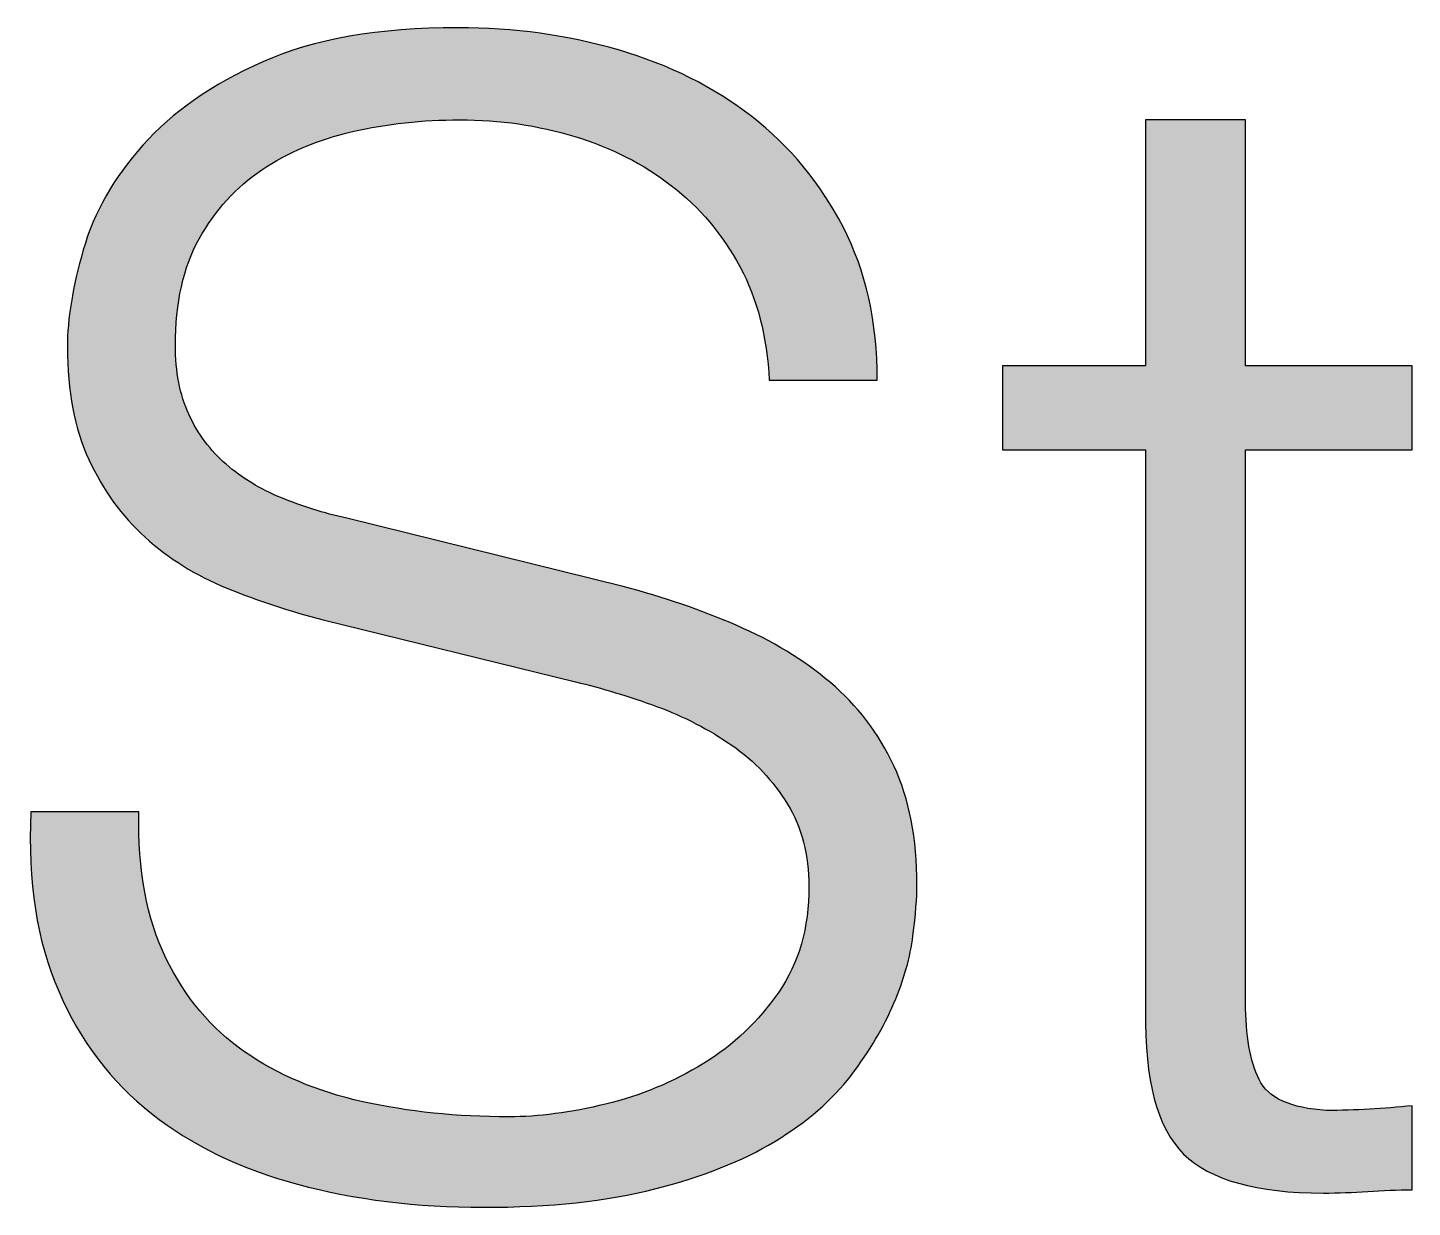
# Paper-space layout 'A3mask (portrait)' of a CAD drawing. Extents: x 0 to 277, y 0 to 394.
# Drawn here: x 201.347 to 203.745, y 39.345 to 41.388 of the extents above; entities that cross this region are included whole.
import ezdxf
from ezdxf.enums import TextEntityAlignment as Align

# ---------------------------------------------------------------- set-up
doc = ezdxf.new("R2010")
doc.units = 0
doc.layers.get('0').update_dxf_attribs({"linetype": 'CONTINUOUS'})
doc.layers.get('Defpoints').update_dxf_attribs({"linetype": 'CONTINUOUS'})
doc.layers.add('JPP_Mask', color=7, linetype='CONTINUOUS')
doc.styles.add('JPP', font='arial.ttf')

# ---------------------------------------------------------------- blocks, each defined once
blk = doc.blocks.new('A3mask (portrait)')
at = {"true_color": 0x004a91}
h = blk.add_hatch(color=154, dxfattribs=at)
edge = h.paths.add_edge_path()
edge.add_spline(control_points=[(202.7732, 39.5729), (202.8053, 39.6152), (202.83, 39.6568), (202.8475, 39.6981)], knot_values=[44, 44, 44, 44, 45, 45, 45, 45], degree=3, periodic=0)
edge.add_spline(control_points=[(202.8475, 39.6981), (202.8649, 39.7393), (202.8759, 39.7783), (202.8805, 39.815)], knot_values=[43, 43, 43, 43, 44, 44, 44, 44], degree=3, periodic=0)
edge.add_spline(control_points=[(202.8805, 39.815), (202.885, 39.8516), (202.8874, 39.8811), (202.8874, 39.903)], knot_values=[42, 42, 42, 42, 43, 43, 43, 43], degree=3, periodic=0)
edge.add_spline(control_points=[(202.8874, 39.903), (202.8874, 39.9837), (202.874, 40.0524), (202.8475, 40.1093)], knot_values=[41, 41, 41, 41, 42, 42, 42, 42], degree=3, periodic=0)
edge.add_spline(control_points=[(202.8475, 40.1093), (202.8208, 40.1662), (202.7842, 40.2143), (202.7375, 40.2537), (202.6907, 40.2932), (202.6366, 40.3261), (202.5752, 40.3527)], knot_values=[39, 39, 39, 39, 40, 40, 40, 41, 41, 41, 41], degree=3, periodic=0)
edge.add_spline(control_points=[(202.5752, 40.3527), (202.5137, 40.3793), (202.4482, 40.4018), (202.3785, 40.42)], knot_values=[38, 38, 38, 38, 39, 39, 39, 39], degree=3, periodic=0)
edge.add_spline(control_points=[(202.3785, 40.42), (202.3785, 40.42), (201.8999, 40.5384), (201.8999, 40.5384), (201.8596, 40.5475), (201.8215, 40.5594), (201.7858, 40.5741)], knot_values=[36, 36, 36, 36, 37, 37, 37, 38, 38, 38, 38], degree=3, periodic=0)
edge.add_spline(control_points=[(201.7858, 40.5741), (201.75, 40.5888), (201.7184, 40.608), (201.6909, 40.6319)], knot_values=[35, 35, 35, 35, 36, 36, 36, 36], degree=3, periodic=0)
edge.add_spline(control_points=[(201.6909, 40.6319), (201.6634, 40.6557), (201.6418, 40.6846), (201.6262, 40.7185), (201.6106, 40.7524), (201.6029, 40.7924), (201.6029, 40.8382)], knot_values=[33, 33, 33, 33, 34, 34, 34, 35, 35, 35, 35], degree=3, periodic=0)
edge.add_spline(control_points=[(201.6029, 40.8382), (201.6029, 40.9115), (201.6166, 40.973), (201.6441, 41.0225)], knot_values=[32, 32, 32, 32, 33, 33, 33, 33], degree=3, periodic=0)
edge.add_spline(control_points=[(201.6441, 41.0225), (201.6716, 41.072), (201.7078, 41.1119), (201.7528, 41.1422)], knot_values=[31, 31, 31, 31, 32, 32, 32, 32], degree=3, periodic=0)
edge.add_spline(control_points=[(201.7528, 41.1422), (201.7977, 41.1724), (201.8499, 41.1943), (201.9095, 41.2082)], knot_values=[30, 30, 30, 30, 31, 31, 31, 31], degree=3, periodic=0)
edge.add_spline(control_points=[(201.9095, 41.2082), (201.9691, 41.2219), (202.031, 41.2287), (202.0952, 41.2287)], knot_values=[29, 29, 29, 29, 30, 30, 30, 30], degree=3, periodic=0)
edge.add_spline(control_points=[(202.0952, 41.2287), (202.1649, 41.2287), (202.2314, 41.2192), (202.2946, 41.1998)], knot_values=[28, 28, 28, 28, 29, 29, 29, 29], degree=3, periodic=0)
edge.add_spline(control_points=[(202.2946, 41.1998), (202.3579, 41.1806), (202.4138, 41.1522), (202.4624, 41.1146)], knot_values=[27, 27, 27, 27, 28, 28, 28, 28], degree=3, periodic=0)
edge.add_spline(control_points=[(202.4624, 41.1146), (202.511, 41.077), (202.5504, 41.0302), (202.5807, 40.9744)], knot_values=[26, 26, 26, 26, 27, 27, 27, 27], degree=3, periodic=0)
edge.add_spline(control_points=[(202.5807, 40.9744), (202.6109, 40.9184), (202.6279, 40.8529), (202.6315, 40.7777)], knot_values=[25, 25, 25, 25, 26, 26, 26, 26], degree=3, periodic=0)
edge.add_spline(control_points=[(202.6315, 40.7777), (202.6315, 40.7777), (202.8186, 40.7777), (202.8186, 40.7777), (202.8186, 40.8784), (202.7989, 40.967), (202.7594, 41.0431), (202.72, 41.1191), (202.6673, 41.1829), (202.6013, 41.2342), (202.5353, 41.2856), (202.4583, 41.3242), (202.3702, 41.3497)], knot_values=[21, 21, 21, 21, 22, 22, 22, 23, 23, 23, 24, 24, 24, 25, 25, 25, 25], degree=3, periodic=0)
edge.add_spline(control_points=[(202.3702, 41.3497), (202.2822, 41.3755), (202.1896, 41.3883), (202.0924, 41.3883)], knot_values=[20, 20, 20, 20, 21, 21, 21, 21], degree=3, periodic=0)
edge.add_spline(control_points=[(202.0924, 41.3883), (201.9549, 41.3883), (201.8421, 41.3686), (201.7542, 41.3292)], knot_values=[19, 19, 19, 19, 20, 20, 20, 20], degree=3, periodic=0)
edge.add_spline(control_points=[(201.7542, 41.3292), (201.6661, 41.2897), (201.5969, 41.2416), (201.5465, 41.1848), (201.496, 41.128), (201.4616, 41.0675), (201.4433, 41.0033)], knot_values=[17, 17, 17, 17, 18, 18, 18, 19, 19, 19, 19], degree=3, periodic=0)
edge.add_spline(control_points=[(201.4433, 41.0033), (201.425, 40.9389), (201.4158, 40.8831), (201.4158, 40.8355)], knot_values=[16, 16, 16, 16, 17, 17, 17, 17], degree=3, periodic=0)
edge.add_spline(control_points=[(201.4158, 40.8355), (201.4158, 40.7584), (201.4282, 40.6933), (201.453, 40.6401)], knot_values=[15, 15, 15, 15, 16, 16, 16, 16], degree=3, periodic=0)
edge.add_spline(control_points=[(201.453, 40.6401), (201.4777, 40.587), (201.5102, 40.542), (201.5506, 40.5054)], knot_values=[14, 14, 14, 14, 15, 15, 15, 15], degree=3, periodic=0)
edge.add_spline(control_points=[(201.5506, 40.5054), (201.5909, 40.4687), (201.6381, 40.4394), (201.6922, 40.4174)], knot_values=[13, 13, 13, 13, 14, 14, 14, 14], degree=3, periodic=0)
edge.add_spline(control_points=[(201.6922, 40.4174), (201.7463, 40.3953), (201.8018, 40.3771), (201.8586, 40.3624)], knot_values=[12, 12, 12, 12, 13, 13, 13, 13], degree=3, periodic=0)
edge.add_spline(control_points=[(201.8586, 40.3624), (201.8586, 40.3624), (202.296, 40.2551), (202.296, 40.2551), (202.3418, 40.244), (202.3885, 40.2298), (202.4363, 40.2125)], knot_values=[10, 10, 10, 10, 11, 11, 11, 12, 12, 12, 12], degree=3, periodic=0)
edge.add_spline(control_points=[(202.4363, 40.2125), (202.4839, 40.1949), (202.5275, 40.1725), (202.5669, 40.1451)], knot_values=[9, 9, 9, 9, 10, 10, 10, 10], degree=3, periodic=0)
edge.add_spline(control_points=[(202.5669, 40.1451), (202.6063, 40.1175), (202.6384, 40.0836), (202.6632, 40.0433)], knot_values=[8, 8, 8, 8, 9, 9, 9, 9], degree=3, periodic=0)
edge.add_spline(control_points=[(202.6632, 40.0433), (202.6879, 40.0029), (202.7003, 39.9553), (202.7003, 39.9003)], knot_values=[7, 7, 7, 7, 8, 8, 8, 8], degree=3, periodic=0)
edge.add_spline(control_points=[(202.7003, 39.9003), (202.7003, 39.8288), (202.6828, 39.7678), (202.648, 39.7173)], knot_values=[6, 6, 6, 6, 7, 7, 7, 7], degree=3, periodic=0)
edge.add_spline(control_points=[(202.648, 39.7173), (202.6132, 39.667), (202.5697, 39.6257), (202.5174, 39.5936), (202.4651, 39.5615), (202.4088, 39.5381), (202.3482, 39.5234)], knot_values=[4, 4, 4, 4, 5, 5, 5, 6, 6, 6, 6], degree=3, periodic=0)
edge.add_spline(control_points=[(202.3482, 39.5234), (202.2877, 39.5087), (202.2318, 39.5014), (202.1805, 39.5014)], knot_values=[3, 3, 3, 3, 4, 4, 4, 4], degree=3, periodic=0)
edge.add_spline(control_points=[(202.1805, 39.5014), (202.0906, 39.5014), (202.0063, 39.5101), (201.9274, 39.5276)], knot_values=[2, 2, 2, 2, 3, 3, 3, 3], degree=3, periodic=0)
edge.add_spline(control_points=[(201.9274, 39.5276), (201.8485, 39.545), (201.7803, 39.5739), (201.7225, 39.6142)], knot_values=[1, 1, 1, 1, 2, 2, 2, 2], degree=3, periodic=0)
edge.add_spline(control_points=[(201.7225, 39.6142), (201.6647, 39.6544), (201.6194, 39.7086), (201.5864, 39.7764)], knot_values=[0, 0, 0, 0, 1, 1, 1, 1], degree=3, periodic=0)
edge.add_spline(control_points=[(201.5864, 39.7764), (201.5534, 39.8443), (201.5377, 39.9287), (201.5396, 40.0295)], knot_values=[53, 53, 53, 53, 54, 54, 54, 54], degree=3, periodic=0)
edge.add_spline(control_points=[(201.5396, 40.0295), (201.5396, 40.0295), (201.3526, 40.0295), (201.3526, 40.0295), (201.347, 39.9085), (201.3631, 39.8049), (201.4007, 39.7188)], knot_values=[51, 51, 51, 51, 52, 52, 52, 53, 53, 53, 53], degree=3, periodic=0)
edge.add_spline(control_points=[(201.4007, 39.7188), (201.4382, 39.6326), (201.4919, 39.562), (201.5616, 39.5069)], knot_values=[50, 50, 50, 50, 51, 51, 51, 51], degree=3, periodic=0)
edge.add_spline(control_points=[(201.5616, 39.5069), (201.6313, 39.4519), (201.7156, 39.4111), (201.8146, 39.3845), (201.9137, 39.358), (202.0209, 39.3446), (202.1364, 39.3446), (202.252, 39.3446), (202.351, 39.3553), (202.4335, 39.3764), (202.516, 39.3974), (202.5852, 39.4248), (202.6412, 39.4587)], knot_values=[46, 46, 46, 46, 47, 47, 47, 48, 48, 48, 49, 49, 49, 50, 50, 50, 50], degree=3, periodic=0)
edge.add_spline(control_points=[(202.6412, 39.4587), (202.6971, 39.4927), (202.7411, 39.5308), (202.7732, 39.5729)], knot_values=[45, 45, 45, 45, 46, 46, 46, 46], degree=3, periodic=0)
h = blk.add_hatch(color=154, dxfattribs=at)
edge = h.paths.add_edge_path()
edge.add_spline(control_points=[(203.7455, 40.7295), (203.7455, 40.766), (203.7455, 40.8024), (203.7455, 40.8024), (203.7455, 40.8024), (203.7274, 40.8024), (203.7003, 40.8024)], knot_values=[18.749925, 18.749925, 18.749925, 18.749925, 19.249925, 19.249925, 19.249925, 19.5, 19.5, 19.5, 19.5], degree=3, periodic=0)
edge.add_spline(control_points=[(203.7003, 40.8024), (203.6733, 40.8024), (203.6371, 40.8024), (203.601, 40.8024)], knot_values=[18.49993, 18.49993, 18.49993, 18.49993, 18.749925, 18.749925, 18.749925, 18.749925], degree=3, periodic=0)
edge.add_spline(control_points=[(203.601, 40.8024), (203.583, 40.8024), (203.5649, 40.8024), (203.548, 40.8024)], knot_values=[18.374932, 18.374932, 18.374932, 18.374932, 18.49993, 18.49993, 18.49993, 18.49993], degree=3, periodic=0)
edge.add_spline(control_points=[(203.548, 40.8024), (203.5311, 40.8024), (203.5153, 40.8024), (203.5018, 40.8024)], knot_values=[18.249935, 18.249935, 18.249935, 18.249935, 18.374932, 18.374932, 18.374932, 18.374932], degree=3, periodic=0)
edge.add_spline(control_points=[(203.5018, 40.8024), (203.495, 40.8024), (203.4888, 40.8024), (203.4833, 40.8024)], knot_values=[18.187436, 18.187436, 18.187436, 18.187436, 18.249935, 18.249935, 18.249935, 18.249935], degree=3, periodic=0)
edge.add_spline(control_points=[(203.4833, 40.8024), (203.4778, 40.8024), (203.473, 40.8024), (203.4691, 40.8024)], knot_values=[18.124938, 18.124938, 18.124938, 18.124938, 18.187436, 18.187436, 18.187436, 18.187436], degree=3, periodic=0)
edge.add_spline(control_points=[(203.4691, 40.8024), (203.4671, 40.8024), (203.4653, 40.8024), (203.4638, 40.8024)], knot_values=[18.093688, 18.093688, 18.093688, 18.093688, 18.124938, 18.124938, 18.124938, 18.124938], degree=3, periodic=0)
edge.add_spline(control_points=[(203.4638, 40.8024), (203.4623, 40.8024), (203.461, 40.8024), (203.4599, 40.8024)], knot_values=[18.062439, 18.062439, 18.062439, 18.062439, 18.093688, 18.093688, 18.093688, 18.093688], degree=3, periodic=0)
edge.add_spline(control_points=[(203.4599, 40.8024), (203.4594, 40.8024), (203.4589, 40.8024), (203.4585, 40.8024)], knot_values=[18.046814, 18.046814, 18.046814, 18.046814, 18.062439, 18.062439, 18.062439, 18.062439], degree=3, periodic=0)
edge.add_spline(control_points=[(203.4585, 40.8024), (203.4581, 40.8024), (203.4578, 40.8024), (203.4575, 40.8024)], knot_values=[18.031189, 18.031189, 18.031189, 18.031189, 18.046814, 18.046814, 18.046814, 18.046814], degree=3, periodic=0)
edge.add_spline(control_points=[(203.4575, 40.8024), (203.4573, 40.8024), (203.4572, 40.8024), (203.4571, 40.8024)], knot_values=[18.023377, 18.023377, 18.023377, 18.023377, 18.031189, 18.031189, 18.031189, 18.031189], degree=3, periodic=0)
edge.add_spline(control_points=[(203.4571, 40.8024), (203.457, 40.8024), (203.4569, 40.8024), (203.4569, 40.8024)], knot_values=[18.015565, 18.015565, 18.015565, 18.015565, 18.023377, 18.023377, 18.023377, 18.023377], degree=3, periodic=0)
edge.add_spline(control_points=[(203.4569, 40.8024), (203.4568, 40.8024), (203.4568, 40.8024), (203.4568, 40.8024)], knot_values=[18.011659, 18.011659, 18.011659, 18.011659, 18.015565, 18.015565, 18.015565, 18.015565], degree=3, periodic=0)
edge.add_spline(control_points=[(203.4568, 40.8024), (203.4568, 40.8024), (203.4567, 40.8024), (203.4567, 40.8024)], knot_values=[18.007752, 18.007752, 18.007752, 18.007752, 18.011659, 18.011659, 18.011659, 18.011659], degree=3, periodic=0)
edge.add_spline(control_points=[(203.4567, 40.8024), (203.4567, 40.8024), (203.4567, 40.8024), (203.4567, 40.8024)], knot_values=[18.005799, 18.005799, 18.005799, 18.005799, 18.007752, 18.007752, 18.007752, 18.007752], degree=3, periodic=0)
edge.add_spline(control_points=[(203.4567, 40.8024), (203.4567, 40.8024), (203.4567, 40.8024), (203.4567, 40.8024)], knot_values=[18.003846, 18.003846, 18.003846, 18.003846, 18.005799, 18.005799, 18.005799, 18.005799], degree=3, periodic=0)
edge.add_spline(control_points=[(203.4567, 40.8024), (203.4567, 40.8024), (203.4567, 40.8024), (203.4567, 40.8024)], knot_values=[18.00287, 18.00287, 18.00287, 18.00287, 18.003846, 18.003846, 18.003846, 18.003846], degree=3, periodic=0)
edge.add_spline(control_points=[(203.4567, 40.8024), (203.4567, 40.8024), (203.4567, 40.8024), (203.4567, 40.8024)], knot_values=[18.001893, 18.001893, 18.001893, 18.001893, 18.00287, 18.00287, 18.00287, 18.00287], degree=3, periodic=0)
edge.add_spline(control_points=[(203.4567, 40.8024), (203.4567, 40.8024), (203.4567, 40.8024), (203.4567, 40.8024)], knot_values=[18.001405, 18.001405, 18.001405, 18.001405, 18.001893, 18.001893, 18.001893, 18.001893], degree=3, periodic=0)
edge.add_spline(control_points=[(203.4567, 40.8024), (203.4567, 40.8024), (203.4567, 40.8024), (203.4567, 40.8024)], knot_values=[18.000917, 18.000917, 18.000917, 18.000917, 18.001405, 18.001405, 18.001405, 18.001405], degree=3, periodic=0)
edge.add_spline(control_points=[(203.4567, 40.8024), (203.4567, 40.8024), (203.4567, 40.8024), (203.4567, 40.8024), (203.4567, 40.8024), (203.4567, 40.8024), (203.4567, 40.8024)], knot_values=[17.99994, 17.99994, 17.99994, 17.99994, 18.000856, 18.000856, 18.000856, 18.000917, 18.000917, 18.000917, 18.000917], degree=3, periodic=0)
edge.add_spline(control_points=[(203.4567, 40.8024), (203.4567, 40.8024), (203.4567, 40.8291), (203.4567, 40.869)], knot_values=[17.749945, 17.749945, 17.749945, 17.749945, 17.99994, 17.99994, 17.99994, 17.99994], degree=3, periodic=0)
edge.add_spline(control_points=[(203.4567, 40.869), (203.4567, 40.909), (203.4567, 40.9623), (203.4567, 41.0156)], knot_values=[17.49995, 17.49995, 17.49995, 17.49995, 17.749945, 17.749945, 17.749945, 17.749945], degree=3, periodic=0)
edge.add_spline(control_points=[(203.4567, 41.0156), (203.4567, 41.0422), (203.4567, 41.0689), (203.4567, 41.0939)], knot_values=[17.374952, 17.374952, 17.374952, 17.374952, 17.49995, 17.49995, 17.49995, 17.49995], degree=3, periodic=0)
edge.add_spline(control_points=[(203.4567, 41.0939), (203.4567, 41.1188), (203.4567, 41.1422), (203.4567, 41.1621)], knot_values=[17.249955, 17.249955, 17.249955, 17.249955, 17.374952, 17.374952, 17.374952, 17.374952], degree=3, periodic=0)
edge.add_spline(control_points=[(203.4567, 41.1621), (203.4567, 41.1721), (203.4567, 41.1813), (203.4567, 41.1894)], knot_values=[17.187456, 17.187456, 17.187456, 17.187456, 17.249955, 17.249955, 17.249955, 17.249955], degree=3, periodic=0)
edge.add_spline(control_points=[(203.4567, 41.1894), (203.4567, 41.1975), (203.4567, 41.2046), (203.4567, 41.2104)], knot_values=[17.124958, 17.124958, 17.124958, 17.124958, 17.187456, 17.187456, 17.187456, 17.187456], degree=3, periodic=0)
edge.add_spline(control_points=[(203.4567, 41.2104), (203.4567, 41.2133), (203.4567, 41.2159), (203.4567, 41.2182)], knot_values=[17.093708, 17.093708, 17.093708, 17.093708, 17.124958, 17.124958, 17.124958, 17.124958], degree=3, periodic=0)
edge.add_spline(control_points=[(203.4567, 41.2182), (203.4567, 41.2205), (203.4567, 41.2224), (203.4567, 41.2239)], knot_values=[17.062459, 17.062459, 17.062459, 17.062459, 17.093708, 17.093708, 17.093708, 17.093708], degree=3, periodic=0)
edge.add_spline(control_points=[(203.4567, 41.2287), (203.4567, 41.2287), (203.4567, 41.2287), (203.4567, 41.2287), (203.4567, 41.2287), (203.4567, 41.2287), (203.4567, 41.2287)], knot_values=[16.999959, 16.999959, 16.999959, 16.999959, 17, 17, 17, 17.000692, 17.000692, 17.000692, 17.000692], degree=3, periodic=0)
edge.add_spline(control_points=[(203.4567, 41.2287), (203.4567, 41.2287), (203.4458, 41.2287), (203.4296, 41.2287)], knot_values=[16.749965, 16.749965, 16.749965, 16.749965, 16.999959, 16.999959, 16.999959, 16.999959], degree=3, periodic=0)
edge.add_spline(control_points=[(203.4296, 41.2287), (203.4133, 41.2287), (203.3917, 41.2287), (203.37, 41.2287)], knot_values=[16.49997, 16.49997, 16.49997, 16.49997, 16.749965, 16.749965, 16.749965, 16.749965], degree=3, periodic=0)
edge.add_spline(control_points=[(203.37, 41.2287), (203.3592, 41.2287), (203.3484, 41.2287), (203.3382, 41.2287)], knot_values=[16.374972, 16.374972, 16.374972, 16.374972, 16.49997, 16.49997, 16.49997, 16.49997], degree=3, periodic=0)
edge.add_spline(control_points=[(203.3382, 41.2287), (203.3281, 41.2287), (203.3186, 41.2287), (203.3105, 41.2287)], knot_values=[16.249975, 16.249975, 16.249975, 16.249975, 16.374972, 16.374972, 16.374972, 16.374972], degree=3, periodic=0)
edge.add_spline(control_points=[(203.3105, 41.2287), (203.3064, 41.2287), (203.3027, 41.2287), (203.2994, 41.2287)], knot_values=[16.187476, 16.187476, 16.187476, 16.187476, 16.249975, 16.249975, 16.249975, 16.249975], degree=3, periodic=0)
edge.add_spline(control_points=[(203.2994, 41.2287), (203.2961, 41.2287), (203.2932, 41.2287), (203.2908, 41.2287)], knot_values=[16.124977, 16.124977, 16.124977, 16.124977, 16.187476, 16.187476, 16.187476, 16.187476], degree=3, periodic=0)
edge.add_spline(control_points=[(203.2877, 41.2287), (203.2868, 41.2287), (203.286, 41.2287), (203.2853, 41.2287)], knot_values=[16.062479, 16.062479, 16.062479, 16.062479, 16.093728, 16.093728, 16.093728, 16.093728], degree=3, periodic=0)
edge.add_spline(control_points=[(203.2834, 41.2287), (203.2834, 41.2287), (203.2834, 41.2287), (203.2834, 41.2287), (203.2834, 41.2287), (203.2834, 41.2287), (203.2834, 41.2287)], knot_values=[15.99998, 15.99998, 15.99998, 15.99998, 16.001424, 16.001424, 16.001424, 16.001445, 16.001445, 16.001445, 16.001445], degree=3, periodic=0)
edge.add_spline(control_points=[(203.2834, 41.2287), (203.2834, 41.2287), (203.2834, 41.1221), (203.2834, 41.0156)], knot_values=[15.49999, 15.49999, 15.49999, 15.49999, 15.99998, 15.99998, 15.99998, 15.99998], degree=3, periodic=0)
edge.add_spline(control_points=[(203.2834, 41.0156), (203.2834, 40.909), (203.2834, 40.8024), (203.2834, 40.8024), (203.2834, 40.8024), (203.2834, 40.8024), (203.2834, 40.8024)], knot_values=[14.999268, 14.999268, 14.999268, 14.999268, 15.499258, 15.499258, 15.499258, 15.49999, 15.49999, 15.49999, 15.49999], degree=3, periodic=0)
edge.add_spline(control_points=[(203.2806, 40.8024), (203.2797, 40.8024), (203.2786, 40.8024), (203.2773, 40.8024)], knot_values=[14.906252, 14.906252, 14.906252, 14.906252, 14.937501, 14.937501, 14.937501, 14.937501], degree=3, periodic=0)
edge.add_spline(control_points=[(203.2773, 40.8024), (203.276, 40.8024), (203.2745, 40.8024), (203.2728, 40.8024)], knot_values=[14.875002, 14.875002, 14.875002, 14.875002, 14.906252, 14.906252, 14.906252, 14.906252], degree=3, periodic=0)
edge.add_spline(control_points=[(203.2728, 40.8024), (203.2694, 40.8024), (203.2653, 40.8024), (203.2606, 40.8024)], knot_values=[14.812504, 14.812504, 14.812504, 14.812504, 14.875002, 14.875002, 14.875002, 14.875002], degree=3, periodic=0)
edge.add_spline(control_points=[(203.2606, 40.8024), (203.2558, 40.8024), (203.2505, 40.8024), (203.2447, 40.8024)], knot_values=[14.750005, 14.750005, 14.750005, 14.750005, 14.812504, 14.812504, 14.812504, 14.812504], degree=3, periodic=0)
edge.add_spline(control_points=[(203.2447, 40.8024), (203.2331, 40.8024), (203.2196, 40.8024), (203.2051, 40.8024)], knot_values=[14.625008, 14.625008, 14.625008, 14.625008, 14.750005, 14.750005, 14.750005, 14.750005], degree=3, periodic=0)
edge.add_spline(control_points=[(203.2051, 40.8024), (203.1906, 40.8024), (203.1751, 40.8024), (203.1596, 40.8024)], knot_values=[14.50001, 14.50001, 14.50001, 14.50001, 14.625008, 14.625008, 14.625008, 14.625008], degree=3, periodic=0)
edge.add_spline(control_points=[(203.1596, 40.8024), (203.1287, 40.8024), (203.0977, 40.8024), (203.0745, 40.8024)], knot_values=[14.250015, 14.250015, 14.250015, 14.250015, 14.50001, 14.50001, 14.50001, 14.50001], degree=3, periodic=0)
edge.add_spline(control_points=[(203.0745, 40.8024), (203.0513, 40.8024), (203.0358, 40.8024), (203.0358, 40.8024), (203.0358, 40.8024), (203.0358, 40.8024), (203.0358, 40.8024)], knot_values=[13.999043, 13.999043, 13.999043, 13.999043, 14.249058, 14.249058, 14.249058, 14.250015, 14.250015, 14.250015, 14.250015], degree=3, periodic=0)
edge.add_spline(control_points=[(203.0358, 40.8008), (203.0358, 40.8002), (203.0358, 40.7996), (203.0358, 40.7988)], knot_values=[13.906272, 13.906272, 13.906272, 13.906272, 13.937521, 13.937521, 13.937521, 13.937521], degree=3, periodic=0)
edge.add_spline(control_points=[(203.0358, 40.7961), (203.0358, 40.7942), (203.0358, 40.7917), (203.0358, 40.789)], knot_values=[13.812524, 13.812524, 13.812524, 13.812524, 13.875023, 13.875023, 13.875023, 13.875023], degree=3, periodic=0)
edge.add_spline(control_points=[(203.0358, 40.789), (203.0358, 40.7862), (203.0358, 40.7831), (203.0358, 40.7796)], knot_values=[13.750025, 13.750025, 13.750025, 13.750025, 13.812524, 13.812524, 13.812524, 13.812524], degree=3, periodic=0)
edge.add_spline(control_points=[(203.0358, 40.7796), (203.0358, 40.7728), (203.0358, 40.7648), (203.0358, 40.7563)], knot_values=[13.625027, 13.625027, 13.625027, 13.625027, 13.750025, 13.750025, 13.750025, 13.750025], degree=3, periodic=0)
edge.add_spline(control_points=[(203.0358, 40.7563), (203.0358, 40.7478), (203.0358, 40.7387), (203.0358, 40.7295)], knot_values=[13.50003, 13.50003, 13.50003, 13.50003, 13.625027, 13.625027, 13.625027, 13.625027], degree=3, periodic=0)
edge.add_spline(control_points=[(203.0358, 40.7295), (203.0358, 40.7113), (203.0358, 40.6931), (203.0358, 40.6794)], knot_values=[13.250035, 13.250035, 13.250035, 13.250035, 13.50003, 13.50003, 13.50003, 13.50003], degree=3, periodic=0)
edge.add_spline(control_points=[(203.0358, 40.6794), (203.0358, 40.6658), (203.0358, 40.6567), (203.0358, 40.6567), (203.0358, 40.6567), (203.0358, 40.6567), (203.0358, 40.6567)], knot_values=[12.999308, 12.999308, 12.999308, 12.999308, 13.249343, 13.249343, 13.249343, 13.250035, 13.250035, 13.250035, 13.250035], degree=3, periodic=0)
edge.add_spline(control_points=[(203.0386, 40.6567), (203.0395, 40.6567), (203.0406, 40.6567), (203.042, 40.6567)], knot_values=[12.906292, 12.906292, 12.906292, 12.906292, 12.937541, 12.937541, 12.937541, 12.937541], degree=3, periodic=0)
edge.add_spline(control_points=[(203.042, 40.6567), (203.0433, 40.6567), (203.0448, 40.6567), (203.0465, 40.6567)], knot_values=[12.875042, 12.875042, 12.875042, 12.875042, 12.906292, 12.906292, 12.906292, 12.906292], degree=3, periodic=0)
edge.add_spline(control_points=[(203.0465, 40.6567), (203.0499, 40.6567), (203.054, 40.6567), (203.0587, 40.6567)], knot_values=[12.812544, 12.812544, 12.812544, 12.812544, 12.875042, 12.875042, 12.875042, 12.875042], degree=3, periodic=0)
edge.add_spline(control_points=[(203.0587, 40.6567), (203.0634, 40.6567), (203.0687, 40.6567), (203.0745, 40.6567)], knot_values=[12.750045, 12.750045, 12.750045, 12.750045, 12.812544, 12.812544, 12.812544, 12.812544], degree=3, periodic=0)
edge.add_spline(control_points=[(203.0745, 40.6567), (203.0861, 40.6567), (203.0997, 40.6567), (203.1142, 40.6567)], knot_values=[12.625048, 12.625048, 12.625048, 12.625048, 12.750045, 12.750045, 12.750045, 12.750045], degree=3, periodic=0)
edge.add_spline(control_points=[(203.1142, 40.6567), (203.1287, 40.6567), (203.1441, 40.6567), (203.1596, 40.6567)], knot_values=[12.50005, 12.50005, 12.50005, 12.50005, 12.625048, 12.625048, 12.625048, 12.625048], degree=3, periodic=0)
edge.add_spline(control_points=[(203.1596, 40.6567), (203.1905, 40.6567), (203.2215, 40.6567), (203.2447, 40.6567)], knot_values=[12.250055, 12.250055, 12.250055, 12.250055, 12.50005, 12.50005, 12.50005, 12.50005], degree=3, periodic=0)
edge.add_spline(control_points=[(203.2447, 40.6567), (203.2679, 40.6567), (203.2834, 40.6567), (203.2834, 40.6567), (203.2834, 40.6567), (203.2834, 40.6567), (203.2834, 40.6567)], knot_values=[11.999694, 11.999694, 11.999694, 11.999694, 12.249749, 12.249749, 12.249749, 12.250055, 12.250055, 12.250055, 12.250055], degree=3, periodic=0)
edge.add_spline(control_points=[(203.2834, 40.6539), (203.2834, 40.653), (203.2834, 40.6518), (203.2834, 40.6505)], knot_values=[11.953186, 11.953186, 11.953186, 11.953186, 11.968811, 11.968811, 11.968811, 11.968811], degree=3, periodic=0)
edge.add_spline(control_points=[(203.2834, 40.6505), (203.2834, 40.6491), (203.2834, 40.6476), (203.2834, 40.6458)], knot_values=[11.937561, 11.937561, 11.937561, 11.937561, 11.953186, 11.953186, 11.953186, 11.953186], degree=3, periodic=0)
edge.add_spline(control_points=[(203.2834, 40.6458), (203.2834, 40.6422), (203.2834, 40.6379), (203.2834, 40.6327)], knot_values=[11.906312, 11.906312, 11.906312, 11.906312, 11.937561, 11.937561, 11.937561, 11.937561], degree=3, periodic=0)
edge.add_spline(control_points=[(203.2834, 40.6327), (203.2834, 40.6275), (203.2834, 40.6216), (203.2834, 40.615)], knot_values=[11.875063, 11.875063, 11.875063, 11.875063, 11.906312, 11.906312, 11.906312, 11.906312], degree=3, periodic=0)
edge.add_spline(control_points=[(203.2834, 40.615), (203.2834, 40.6017), (203.2834, 40.5856), (203.2834, 40.5671)], knot_values=[11.812564, 11.812564, 11.812564, 11.812564, 11.875063, 11.875063, 11.875063, 11.875063], degree=3, periodic=0)
edge.add_spline(control_points=[(203.2834, 40.5671), (203.2834, 40.5486), (203.2834, 40.5278), (203.2834, 40.505)], knot_values=[11.750065, 11.750065, 11.750065, 11.750065, 11.812564, 11.812564, 11.812564, 11.812564], degree=3, periodic=0)
edge.add_spline(control_points=[(203.2834, 40.505), (203.2834, 40.4595), (203.2834, 40.4064), (203.2834, 40.3495)], knot_values=[11.625068, 11.625068, 11.625068, 11.625068, 11.750065, 11.750065, 11.750065, 11.750065], degree=3, periodic=0)
edge.add_spline(control_points=[(203.2834, 40.3495), (203.2834, 40.2927), (203.2834, 40.232), (203.2834, 40.1713)], knot_values=[11.50007, 11.50007, 11.50007, 11.50007, 11.625068, 11.625068, 11.625068, 11.625068], degree=3, periodic=0)
edge.add_spline(control_points=[(203.2834, 40.1713), (203.2834, 40.0499), (203.2834, 39.9285), (203.2834, 39.8375)], knot_values=[11.250075, 11.250075, 11.250075, 11.250075, 11.50007, 11.50007, 11.50007, 11.50007], degree=3, periodic=0)
edge.add_spline(control_points=[(203.2834, 39.8375), (203.2834, 39.7464), (203.2834, 39.6857), (203.2834, 39.6857), (203.2816, 39.5647), (203.3035, 39.4816), (203.3494, 39.4369)], knot_values=[10, 10, 10, 10, 10.250075, 10.250075, 10.250075, 11.250075, 11.250075, 11.250075, 11.250075], degree=3, periodic=0)
edge.add_spline(control_points=[(203.3494, 39.4369), (203.3952, 39.3919), (203.4759, 39.3693), (203.5914, 39.3693)], knot_values=[9, 9, 9, 9, 10, 10, 10, 10], degree=3, periodic=0)
edge.add_spline(control_points=[(203.5914, 39.3693), (203.6171, 39.3693), (203.6428, 39.3703), (203.6684, 39.3722)], knot_values=[8, 8, 8, 8, 9, 9, 9, 9], degree=3, periodic=0)
edge.add_spline(control_points=[(203.6684, 39.3722), (203.6941, 39.374), (203.7198, 39.3748), (203.7455, 39.3748)], knot_values=[7, 7, 7, 7, 8, 8, 8, 8], degree=3, periodic=0)
edge.add_spline(control_points=[(203.7455, 39.3748), (203.7455, 39.3748), (203.7455, 39.5207), (203.7455, 39.5207), (203.696, 39.5152), (203.6465, 39.5124), (203.597, 39.5124)], knot_values=[5, 5, 5, 5, 6, 6, 6, 7, 7, 7, 7], degree=3, periodic=0)
edge.add_spline(control_points=[(203.597, 39.5124), (203.5346, 39.5161), (203.4956, 39.5339), (203.4801, 39.566)], knot_values=[4, 4, 4, 4, 5, 5, 5, 5], degree=3, periodic=0)
edge.add_spline(control_points=[(203.4801, 39.566), (203.4644, 39.5981), (203.4567, 39.6426), (203.4567, 39.6994)], knot_values=[3, 3, 3, 3, 4, 4, 4, 4], degree=3, periodic=0)
edge.add_spline(control_points=[(203.4567, 39.6994), (203.4567, 39.6994), (203.4567, 40.6567), (203.4567, 40.6567), (203.4567, 40.6567), (203.5289, 40.6567), (203.6011, 40.6567)], knot_values=[1.5, 1.5, 1.5, 1.5, 2.5, 2.5, 2.5, 3, 3, 3, 3], degree=3, periodic=0)
edge.add_spline(control_points=[(203.6011, 40.6567), (203.6733, 40.6567), (203.7455, 40.6567), (203.7455, 40.6567), (203.7455, 40.6567), (203.7455, 40.6931), (203.7455, 40.7295)], knot_values=[0.5, 0.5, 0.5, 0.5, 1, 1, 1, 1.5, 1.5, 1.5, 1.5], degree=3, periodic=0)
at = {"layer": 'Defpoints', "color": 154, "true_color": 0x004a91}
for points, knots in [([(201.5864, 39.7764), (201.6194, 39.7086), (201.6647, 39.6544), (201.7225, 39.6142), (201.7803, 39.5739), (201.8485, 39.545), (201.9274, 39.5276), (202.0063, 39.5101), (202.0906, 39.5014), (202.1805, 39.5014), (202.2318, 39.5014), (202.2877, 39.5087), (202.3482, 39.5234), (202.4088, 39.5381), (202.4651, 39.5615), (202.5174, 39.5936), (202.5697, 39.6257), (202.6132, 39.667), (202.648, 39.7173), (202.6828, 39.7678), (202.7003, 39.8288), (202.7003, 39.9003), (202.7003, 39.9553), (202.6879, 40.0029), (202.6632, 40.0433), (202.6384, 40.0836), (202.6063, 40.1175), (202.5669, 40.1451), (202.5275, 40.1725), (202.4839, 40.1949), (202.4363, 40.2125), (202.3885, 40.2298), (202.3418, 40.244), (202.296, 40.2551), (202.296, 40.2551), (201.8586, 40.3624), (201.8586, 40.3624), (201.8018, 40.3771), (201.7463, 40.3953), (201.6922, 40.4174), (201.6381, 40.4394), (201.5909, 40.4687), (201.5506, 40.5054), (201.5102, 40.542), (201.4777, 40.587), (201.453, 40.6401), (201.4282, 40.6933), (201.4158, 40.7584), (201.4158, 40.8355), (201.4158, 40.8831), (201.425, 40.9389), (201.4433, 41.0033), (201.4616, 41.0675), (201.496, 41.128), (201.5465, 41.1848), (201.5969, 41.2416), (201.6661, 41.2897), (201.7542, 41.3292), (201.8421, 41.3686), (201.9549, 41.3883), (202.0924, 41.3883), (202.1896, 41.3883), (202.2822, 41.3755), (202.3702, 41.3497), (202.4583, 41.3242), (202.5353, 41.2856), (202.6013, 41.2342), (202.6673, 41.1829), (202.72, 41.1191), (202.7594, 41.0431), (202.7989, 40.967), (202.8186, 40.8784), (202.8186, 40.7777), (202.8186, 40.7777), (202.6315, 40.7777), (202.6315, 40.7777), (202.6279, 40.8529), (202.6109, 40.9184), (202.5807, 40.9744), (202.5504, 41.0302), (202.511, 41.077), (202.4624, 41.1146), (202.4138, 41.1522), (202.3579, 41.1806), (202.2946, 41.1998), (202.2314, 41.2192), (202.1649, 41.2287), (202.0952, 41.2287), (202.031, 41.2287), (201.9691, 41.2219), (201.9095, 41.2082), (201.8499, 41.1943), (201.7977, 41.1724), (201.7528, 41.1422), (201.7078, 41.1119), (201.6716, 41.072), (201.6441, 41.0225), (201.6166, 40.973), (201.6029, 40.9115), (201.6029, 40.8382), (201.6029, 40.7924), (201.6106, 40.7524), (201.6262, 40.7185), (201.6418, 40.6846), (201.6634, 40.6557), (201.6909, 40.6319), (201.7184, 40.608), (201.75, 40.5888), (201.7858, 40.5741), (201.8215, 40.5594), (201.8596, 40.5475), (201.8999, 40.5384), (201.8999, 40.5384), (202.3785, 40.42), (202.3785, 40.42), (202.4482, 40.4018), (202.5137, 40.3793), (202.5752, 40.3527), (202.6366, 40.3261), (202.6907, 40.2932), (202.7375, 40.2537), (202.7842, 40.2143), (202.8208, 40.1662), (202.8475, 40.1093), (202.874, 40.0524), (202.8874, 39.9837), (202.8874, 39.903), (202.8874, 39.8811), (202.885, 39.8516), (202.8805, 39.815), (202.8759, 39.7783), (202.8649, 39.7393), (202.8475, 39.6981), (202.83, 39.6568), (202.8053, 39.6152), (202.7732, 39.5729), (202.7411, 39.5308), (202.6971, 39.4927), (202.6412, 39.4587), (202.5852, 39.4248), (202.516, 39.3974), (202.4335, 39.3764), (202.351, 39.3553), (202.252, 39.3446), (202.1364, 39.3446), (202.0209, 39.3446), (201.9137, 39.358), (201.8146, 39.3845), (201.7156, 39.4111), (201.6313, 39.4519), (201.5616, 39.5069), (201.4919, 39.562), (201.4382, 39.6326), (201.4007, 39.7188), (201.3631, 39.8049), (201.347, 39.9085), (201.3526, 40.0295), (201.3526, 40.0295), (201.5396, 40.0295), (201.5396, 40.0295), (201.5377, 39.9287), (201.5534, 39.8443), (201.5864, 39.7764)], [0, 0, 0, 0, 1, 1, 1, 2, 2, 2, 3, 3, 3, 4, 4, 4, 5, 5, 5, 6, 6, 6, 7, 7, 7, 8, 8, 8, 9, 9, 9, 10, 10, 10, 11, 11, 11, 12, 12, 12, 13, 13, 13, 14, 14, 14, 15, 15, 15, 16, 16, 16, 17, 17, 17, 18, 18, 18, 19, 19, 19, 20, 20, 20, 21, 21, 21, 22, 22, 22, 23, 23, 23, 24, 24, 24, 25, 25, 25, 26, 26, 26, 27, 27, 27, 28, 28, 28, 29, 29, 29, 30, 30, 30, 31, 31, 31, 32, 32, 32, 33, 33, 33, 34, 34, 34, 35, 35, 35, 36, 36, 36, 37, 37, 37, 38, 38, 38, 39, 39, 39, 40, 40, 40, 41, 41, 41, 42, 42, 42, 43, 43, 43, 44, 44, 44, 45, 45, 45, 46, 46, 46, 47, 47, 47, 48, 48, 48, 49, 49, 49, 50, 50, 50, 51, 51, 51, 52, 52, 52, 53, 53, 53, 54, 54, 54, 54]), ([(203.7455, 40.8024), (203.7455, 40.8024), (203.7455, 40.6567), (203.7455, 40.6567), (203.7455, 40.6567), (203.4567, 40.6567), (203.4567, 40.6567), (203.4567, 40.6567), (203.4567, 39.6994), (203.4567, 39.6994), (203.4567, 39.6426), (203.4644, 39.5981), (203.4801, 39.566), (203.4956, 39.5339), (203.5346, 39.5161), (203.597, 39.5124), (203.6465, 39.5124), (203.696, 39.5152), (203.7455, 39.5207), (203.7455, 39.5207), (203.7455, 39.3748), (203.7455, 39.3748), (203.7198, 39.3748), (203.6941, 39.374), (203.6684, 39.3722), (203.6428, 39.3703), (203.6171, 39.3693), (203.5914, 39.3693), (203.4759, 39.3693), (203.3952, 39.3919), (203.3494, 39.4369), (203.3035, 39.4816), (203.2816, 39.5647), (203.2834, 39.6857), (203.2834, 39.6857), (203.2834, 40.6567), (203.2834, 40.6567), (203.2834, 40.6567), (203.0358, 40.6567), (203.0358, 40.6567), (203.0358, 40.6567), (203.0358, 40.8024), (203.0358, 40.8024), (203.0358, 40.8024), (203.2834, 40.8024), (203.2834, 40.8024), (203.2834, 40.8024), (203.2834, 41.2287), (203.2834, 41.2287), (203.2834, 41.2287), (203.4567, 41.2287), (203.4567, 41.2287), (203.4567, 41.2287), (203.4567, 40.8024), (203.4567, 40.8024), (203.4567, 40.8024), (203.7455, 40.8024), (203.7455, 40.8024)], [0, 0, 0, 0, 1, 1, 1, 2, 2, 2, 3, 3, 3, 4, 4, 4, 5, 5, 5, 6, 6, 6, 7, 7, 7, 8, 8, 8, 9, 9, 9, 10, 10, 10, 11, 11, 11, 12, 12, 12, 13, 13, 13, 14, 14, 14, 15, 15, 15, 16, 16, 16, 17, 17, 17, 18, 18, 18, 19, 19, 19, 19])]:
    blk.add_open_spline(points, degree=3, knots=knots, dxfattribs=at)
at = {"color": 7, "style": 'JPP'}
for tag, p in [('Client', (244.02, 56.35)), ('Project1', (244.02, 44.1)), ('Project2', (244.02, 40.425)), ('Project3', (244.02, 36.75)), ('Title1', (244.02, 28.175)), ('Title2', (244.02, 24.5)), ('Title3', (244.02, 20.825)), ('Status', (191.1, 3.675))]:
    blk.add_attdef(tag, text='', height=1.7, dxfattribs=at).set_placement(p, align=Align.MIDDLE_LEFT)
at = {"color": 2, "style": 'JPP'}
for tag, p in [('Scale', (204.575, 12.25)), ('Checked', (248.675, 12.25)), ('Drawn', (226.625, 12.25)), ('Date', (270.725, 12.25))]:
    blk.add_attdef(tag, text='', height=1, dxfattribs=at).set_placement(p, align=Align.MIDDLE_CENTER)
at = {"color": 6, "style": 'JPP'}
for tag, p in [('Ref', (235.2, 3.675)), ('DrgNo.', (255.78, 3.675))]:
    blk.add_attdef(tag, text='', height=2, dxfattribs=at).set_placement(p, align=Align.MIDDLE_LEFT)
blk.add_attdef('Rev', text='', height=2, dxfattribs=at).set_placement((272.5746, 3.675), align=Align.MIDDLE_CENTER)

psp = doc.layouts.new('A3mask (portrait)')

# ---------------------------------------------------------------- block references
at = {"layer": 'JPP_Mask'}
psp.add_blockref('A3mask (portrait)', (0, 0), dxfattribs=at)

doc.saveas('drawing.dxf')
